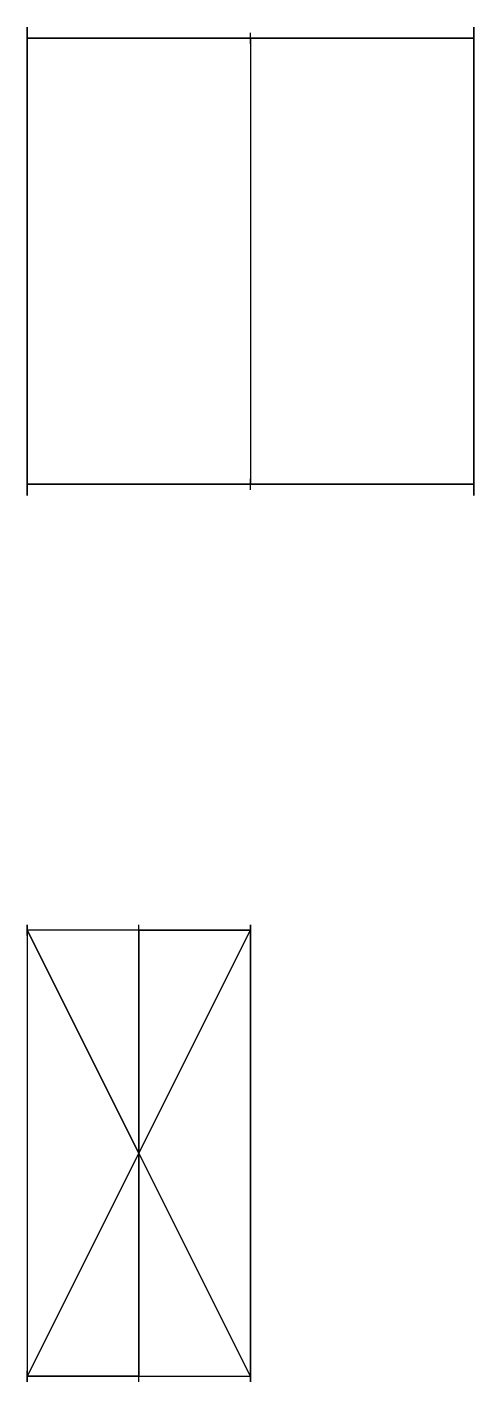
# Model space of a CAD drawing. Header units: inches. Extents: x 0 to 8000, y -100 to 24200.
import ezdxf

# ---------------------------------------------------------------- set-up
doc = ezdxf.new("R2010")
doc.units = ezdxf.units.IN
doc.header["$MEASUREMENT"] = 0
doc.layers.get('0').update_dxf_attribs({"true_color": 0xc2ced6})

msp = doc.modelspace()

# ---------------------------------------------------------------- linework, layer by layer
for p, q in [((0, 23800, -200), (0, 24200, -200)), ((0, 24200, -200), (0, 24000)), ((8000, 23800, -200), (8000, 24200, -200)), ((8000, 24200, -200), (8000, 24000)), ((8000, 24000), (0, 24000)), ((0, 24000), (0, 16000)), ((0, 16000, 4000), (0, 24000, 4000)), ((0, 24000, 4000), (0, 24000)), ((0, 24000), (8000, 24000)), ((8000, 24000, 4000), (0, 24000, 4000)), ((0, 24000, 4000), (8000, 24000, 4000)), ((4000, 24000, 4000), (0, 24000)), ((0, 24000), (0, 20000, 4000)), ((0, 24000, -200), (0, 23800, -200)), ((0, 24000), (0, 23800, -200)), ((0, 24000, 4000), (0, 24000, 4000)), ((0, 24000, 4000), (0, 24000, 4500)), ((8000, 24000), (4000, 24000, 4000)), ((4000, 24000, 4000), (4000, 24000, 4000)), ((4000, 24000, 4000), (4000, 24000, 4500)), ((4000, 24000, 4000), (4000, 16000, 4000)), ((8000, 16000), (8000, 24000)), ((8000, 24000), (8000, 24000, 4000)), ((8000, 24000, 4000), (8000, 16000, 4000)), ((8000, 20000, 4000), (8000, 24000)), ((8000, 24000, -200), (8000, 23800, -200)), ((8000, 24000), (8000, 23800, -200)), ((8000, 24000, 4000), (8000, 24000, 4000)), ((8000, 24000, 4000), (8000, 24000, 4500)), ((0, 20000, 4000), (0, 16000)), ((8000, 16000), (8000, 20000, 4000)), ((0, 15800, -200), (0, 16200, -200)), ((0, 16200, -200), (0, 16000)), ((8000, 15800, -200), (8000, 16200, -200)), ((8000, 16200, -200), (8000, 16000)), ((0, 16000), (8000, 16000)), ((0, 16000), (0, 16000, 4000)), ((8000, 16000, 4000), (0, 16000, 4000)), ((0, 16000, 4000), (8000, 16000, 4000)), ((0, 16000), (4000, 16000, 4000)), ((0, 16000, -200), (0, 15800, -200)), ((0, 16000), (0, 15800, -200)), ((0, 16000, 4000), (0, 16000, 4000)), ((0, 16000, 4000), (0, 16000, 4500)), ((4000, 16000, 4000), (8000, 16000)), ((8000, 16000), (4000, 16000, 4000)), ((4000, 16000, 4000), (4000, 16000, 4000)), ((4000, 16000, 4000), (4000, 16000, 4500)), ((8000, 16000, 4000), (8000, 16000)), ((8000, 16000, -200), (8000, 15800, -200)), ((8000, 16000), (8000, 15800, -200)), ((8000, 16000, 4000), (8000, 16000, 4000)), ((8000, 16000, 4000), (8000, 16000, 4500)), ((0, 8000, -100), (0, 8100, -100)), ((0, 8100, -100), (0, 7900, -100)), ((0, 8000), (0, 8100, -100)), ((4000, 8000, -100), (4000, 8100, -100)), ((4000, 8100, -100), (4000, 7900, -100)), ((4000, 8000), (4000, 8100, -100)), ((2000, 8000), (0, 8000)), ((0, 8000), (0, 0)), ((2000, 8000, 2000), (0, 8000)), ((2000, 4000, 2000), (0, 8000)), ((0, 8000), (2000, 4000, 2000)), ((0, 7900, -100), (0, 8000)), ((4000, 8000), (2000, 8000)), ((2000, 0), (2000, 8000)), ((2000, 8000), (2000, 8000, 2000)), ((2000, 8000, 2000), (4000, 8000)), ((2000, 8000, 2000), (2000, 0, 2000)), ((2000, 8000, 2000), (2000, 4000, 2000)), ((2000, 4000, 2000), (4000, 8000)), ((2000, 8000, 2000), (2000, 8000, 2000)), ((2000, 8000, 2000), (2000, 8000, 2500)), ((4000, 0), (4000, 8000)), ((4000, 8000), (4000, 0)), ((4000, 7900, -100), (4000, 8000)), ((2000, 4000, 2000), (0, 0)), ((4000, 0), (2000, 4000, 2000)), ((2000, 4000, 2000), (2000, 4000, 2000)), ((2000, 4000, 2000), (2000, 4000, 2500)), ((0, 0, -100), (0, 100, -100)), ((0, 100, -100), (0, -100, -100)), ((0, 0), (0, 100, -100)), ((0, 0), (2000, 0)), ((2000, 0, 2000), (0, 0)), ((0, -100, -100), (0, 0)), ((2000, 0), (4000, 0)), ((2000, 0), (2000, 0, 2000)), ((2000, 0, 2000), (4000, 0)), ((2000, 0, 2000), (2000, 0, 2000)), ((2000, 0, 2000), (2000, 0, 2500)), ((4000, 0, -100), (4000, 100, -100)), ((4000, 100, -100), (4000, -100, -100)), ((4000, 0), (4000, 100, -100)), ((4000, -100, -100), (4000, 0))]:
    msp.add_line(p, q)
at = {"extrusion": (0, -4.44089e-16, -1)}
for p, q in [((0, 24000, 4000), (0, 24100, 4100)), ((4000, 24000, 4000), (4000, 24100, 4100)), ((8000, 24000, 4000), (8000, 24100, 4100)), ((0, 23900, 4100), (0, 24000, 4000)), ((4000, 23900, 4100), (4000, 24000, 4000)), ((8000, 23900, 4100), (8000, 24000, 4000)), ((0, 16000, 4000), (0, 16100, 4100)), ((4000, 16000, 4000), (4000, 16100, 4100)), ((8000, 16000, 4000), (8000, 16100, 4100)), ((0, 15900, 4100), (0, 16000, 4000)), ((4000, 15900, 4100), (4000, 16000, 4000)), ((8000, 15900, 4100), (8000, 16000, 4000)), ((2000, 8000, 2000), (2000, 8100, 2100)), ((2000, 7900, 2100), (2000, 8000, 2000)), ((2000, 4000, 2000), (2000, 4100, 2100)), ((2000, 3900, 2100), (2000, 4000, 2000)), ((2000, 0, 2000), (2000, 100, 2100)), ((2000, -100, 2100), (2000, 0, 2000))]:
    msp.add_line(p, q, dxfattribs=at)

doc.saveas('drawing.dxf')
